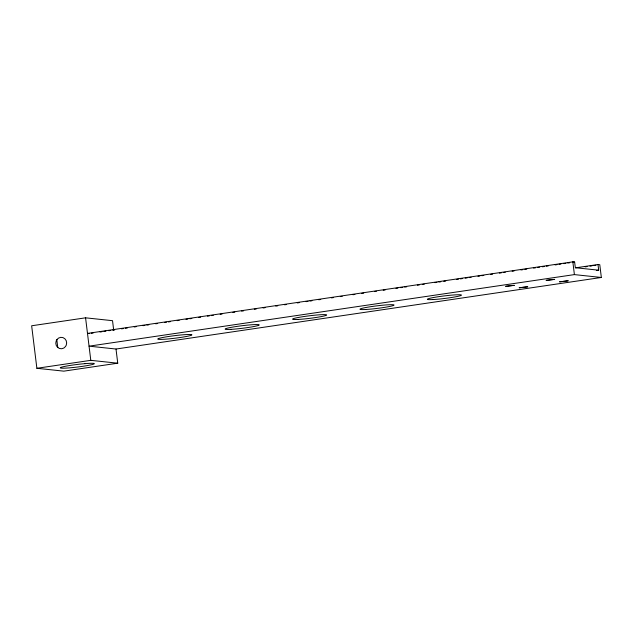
<?xml version="1.0" encoding="UTF-8"?>
<svg xmlns="http://www.w3.org/2000/svg" width="633" height="633" viewBox="0 0 633 633"><rect width="100%" height="100%" fill="white"/><g stroke="black" fill="none" stroke-linecap="round" stroke-linejoin="round"><path stroke-width="0.95" d="M113.726 330.434L112.532 320.686L85.574 317.821L31.65 325.773L36.872 368.287L63.822 371.152L117.746 363.2L116.005 349.028L89.055 346.164L574.4 274.603L601.35 277.468L599.783 264.713L597.987 264.523L575.524 267.838M597.987 264.523L598.683 270.196L575.326 267.712L574.629 262.038L572.833 261.848L87.489 333.409L89.285 333.599M91.239 333.314L93.193 333.021M100.03 332.016L101.984 331.732M103.939 331.439L105.885 331.154M108.821 330.719L110.775 330.434M112.721 330.149L114.676 329.856M121.512 328.851L123.467 328.559M125.421 328.274L127.375 327.989M134.212 326.976L136.158 326.691M142.995 325.679L144.949 325.394M146.903 325.109L148.858 324.816M155.694 323.811L157.649 323.518M164.485 322.514L166.432 322.229M168.386 321.936L170.34 321.651M177.177 320.646L179.131 320.353M185.967 319.349L187.922 319.056M189.868 318.771L191.823 318.486M198.659 317.473L200.614 317.188M207.45 316.176L209.404 315.891M211.359 315.606L213.305 315.313M220.142 314.308L222.096 314.023M232.841 312.433L234.796 312.148M241.632 311.143L243.578 310.85M254.324 309.268L256.278 308.983M263.114 307.97L265.069 307.685M275.806 306.103L277.76 305.81M284.597 304.805L286.551 304.52M297.288 302.93L299.243 302.645M306.079 301.64L308.034 301.348M309.988 301.063L311.942 300.77M318.779 299.765L320.725 299.48M331.47 297.89L333.425 297.605M340.261 296.6L342.216 296.307M352.953 294.725L354.907 294.44M361.744 293.427L363.698 293.142M374.435 291.56L376.39 291.267M383.226 290.262L385.18 289.977M395.926 288.387L397.872 288.102M400.808 287.667L402.754 287.382M404.709 287.097L406.663 286.804M417.408 285.222L419.363 284.937M422.29 284.502L424.245 284.217M434.982 282.635L436.936 282.342M438.891 282.057L440.845 281.764M443.773 281.337L445.727 281.044M456.464 279.462L458.419 279.177M460.373 278.884L462.327 278.599M465.255 278.172L467.209 277.879M469.164 277.594L471.118 277.301M477.955 276.297L479.901 276.012M481.855 275.719L483.81 275.434M490.646 274.421L492.601 274.136M499.437 273.132L501.391 272.839M503.338 272.554L505.292 272.261M512.129 271.256L514.083 270.971M520.919 269.959L522.874 269.674M524.828 269.389L526.783 269.096M533.611 268.091L535.565 267.799M537.52 267.514L539.474 267.229M542.402 266.794L544.356 266.509M546.311 266.216L548.265 265.931M555.101 264.918L557.048 264.634M559.002 264.349L560.957 264.056M563.884 263.629L565.839 263.336M567.793 263.051L569.747 262.758M572.675 262.331L574.629 262.038M585.137 266.873L587.092 266.588M590.019 266.153L591.974 265.868M593.928 265.583L595.875 265.29M596.729 270.481L598.683 270.196M116.005 349.028L601.35 277.468M36.872 368.287L90.796 360.335L117.746 363.2M572.833 261.848L574.4 274.603M85.574 317.821L90.796 360.335M56.843 339.881L57.793 347.604M559.659 281.82L568.11 280.799L559.659 281.82M56.915 339.604L56.202 340.91A5.729 5.436 -83.9 0 0 65.531 346.496L66.243 345.199A5.729 5.436 -83.9 0 0 56.915 339.604M505.775 286.33L514.21 285.348L505.775 286.33M519.25 287.762L527.685 286.781L519.25 287.762M546.224 280.364L554.65 279.382L546.224 280.364M84.941 363.651L80.731 364.054A17.178 1.29 -7 0 0 61.195 367.282A17.178 1.29 -7 0 0 69.677 367.836L73.887 367.433A17.178 1.29 -7 0 0 93.423 364.197A17.178 1.29 -7 0 0 84.941 363.651M191.664 334.699L190.454 334.517A17.178 1.29 -7 0 0 170.166 336.258A17.178 1.29 -7 0 0 157.91 339.185L159.112 339.367A17.178 1.29 -7 0 0 179.408 337.626A17.178 1.29 -7 0 0 191.664 334.699M230.879 329.358A17.178 1.29 -7 0 0 258.897 325.227A17.178 1.29 -7 0 0 236.805 326.43A17.178 1.29 -7 0 0 230.879 329.358M298.285 319.42A17.178 1.29 -7 0 0 326.304 315.289A17.178 1.29 -7 0 0 304.212 316.492A17.178 1.29 -7 0 0 298.285 319.42M365.692 309.482A17.178 1.29 -7 0 0 393.718 305.343A17.178 1.29 -7 0 0 371.618 306.554A17.178 1.29 -7 0 0 365.692 309.482M433.107 299.544A17.178 1.29 -7 0 0 461.125 295.405A17.178 1.29 -7 0 0 439.025 296.616A17.178 1.29 -7 0 0 433.107 299.544"/></g></svg>
